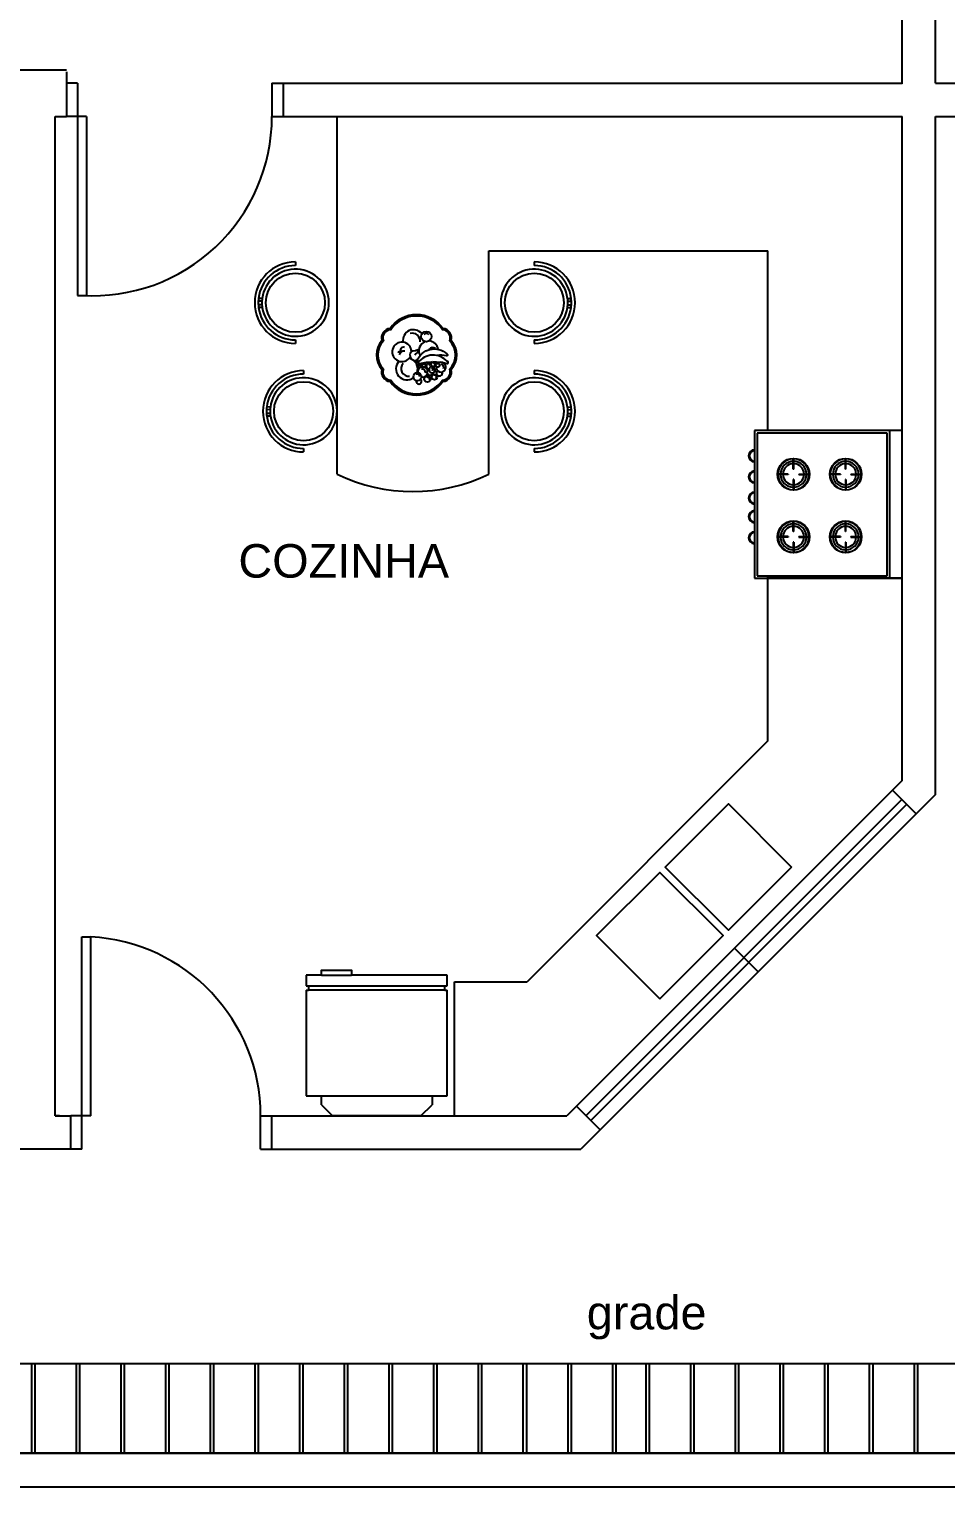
# Model space of a CAD drawing. Extents: x 130 to 509, y 87 to 225.
# Drawn here: x 339.68 to 343.78, y 135.58 to 142.11 of the extents above; entities that cross this region are included whole.
import ezdxf

# ---------------------------------------------------------------- set-up
doc = ezdxf.new("R2010")
doc.units = 0
doc.header["$LTSCALE"] = 7
for name, color, linetype in [('02', 2, 'CONTINUOUS'), ('03', 3, 'CONTINUOUS'), ('06', 6, 'CONTINUOUS'), ('20', 2, 'CONTINUOUS')]:
    doc.layers.add(name, color=color, linetype=linetype)
doc.styles.add('ARIAL', font='arial.ttf', dxfattribs={"height": 0.075})

msp = doc.modelspace()

# ---------------------------------------------------------------- linework, layer by layer
at = {"layer": '03'}
for p, q in [((343.5859, 138.6588), (342.1717, 137.2446)), ((343.6071, 138.6376), (342.1929, 137.2233))]:
    msp.add_line(p, q, dxfattribs=at)
at = {"layer": '06'}
for p, q in [((343.5864, 141.8613), (343.5864, 142.3969)), ((343.7364, 141.8641), (343.7364, 142.3996)), ((338.2064, 141.9241), (339.8464, 141.9241)), ((340.8164, 141.8641), (343.5864, 141.8641)), ((343.7364, 141.8641), (343.8784, 141.8641)), ((339.7964, 137.2441), (339.7964, 141.7141)), ((340.8164, 141.7141), (343.5864, 141.7141)), ((343.5864, 138.7441), (343.5864, 141.7141)), ((343.7364, 141.7141), (343.8784, 141.7141)), ((343.7364, 138.682), (343.7364, 141.7141)), ((343.5864, 138.7441), (343.5435, 138.7012)), ((343.5435, 138.7012), (343.6495, 138.5951)), ((343.6495, 138.5951), (343.5435, 138.7012)), ((343.7364, 138.682), (343.6495, 138.5951)), ((342.1293, 137.287), (342.0864, 137.2441)), ((342.1293, 137.287), (342.2353, 137.1809)), ((342.2353, 137.1809), (342.1293, 137.287)), ((339.8157, 137.2441), (339.7964, 137.2441)), ((339.8157, 137.2441), (339.8657, 137.2441)), ((339.8657, 137.0941), (339.8657, 137.2441)), ((340.7657, 137.0941), (340.7657, 137.2441)), ((340.7657, 137.2441), (342.0864, 137.2441)), ((342.2353, 137.1809), (342.1485, 137.0941)), ((339.8657, 137.0941), (339.2914, 137.0941)), ((340.7657, 137.0941), (342.1485, 137.0941))]:
    msp.add_line(p, q, dxfattribs=at)
at = {"layer": '20'}
for p, q in [((339.8464, 141.9141), (339.8464, 141.7141)), ((339.8464, 141.8641), (339.8464, 141.7141)), ((339.8964, 141.8641), (339.8464, 141.8641)), ((339.8964, 141.8641), (339.8964, 140.9141)), ((340.7664, 141.8641), (340.7664, 141.7141)), ((340.7664, 141.8641), (340.8164, 141.8641)), ((340.8164, 141.8641), (340.8164, 141.7141)), ((340.8164, 141.8641), (340.8664, 141.8641)), ((339.7964, 141.7141), (339.8464, 141.7141)), ((339.7964, 141.7141), (339.8464, 141.7141)), ((339.9364, 141.7141), (339.8464, 141.7141)), ((339.9364, 141.7141), (339.9364, 140.9141)), ((340.7664, 141.7141), (340.8164, 141.7141)), ((341.058, 140.1141), (341.058, 141.7141)), ((340.8715, 141.0638), (340.8715, 141.0478)), ((341.7368, 140.1141), (341.7368, 141.1141)), ((341.7368, 141.1141), (342.9864, 141.1141)), ((341.9406, 141.0638), (341.9406, 141.0478)), ((342.9864, 140.3094), (342.9864, 141.1141)), ((339.8964, 140.9141), (339.9364, 140.9141)), ((340.7216, 140.8884), (340.7052, 140.8887)), ((340.7218, 140.8716), (340.7055, 140.8719)), ((340.7227, 140.9004), (340.7063, 140.9007)), ((342.0895, 140.9004), (342.1058, 140.9007)), ((342.0903, 140.8716), (342.1066, 140.8719)), ((342.0905, 140.8884), (342.1069, 140.8887)), ((340.7231, 140.8596), (340.7067, 140.8599)), ((342.089, 140.8596), (342.1055, 140.8599)), ((340.8715, 140.7153), (340.8715, 140.6993)), ((341.9406, 140.7153), (341.9406, 140.6993)), ((340.9081, 140.5783), (340.9081, 140.5623)), ((341.9406, 140.5783), (341.9406, 140.5623)), ((340.7593, 140.4149), (340.743, 140.4151)), ((342.0895, 140.4149), (342.1058, 140.4151)), ((340.7583, 140.4029), (340.7419, 140.4032)), ((340.7585, 140.3861), (340.7422, 140.3864)), ((340.7598, 140.3741), (340.7433, 140.3743)), ((342.089, 140.3741), (342.1055, 140.3743)), ((342.0903, 140.3861), (342.1066, 140.3864)), ((342.0905, 140.4029), (342.1069, 140.4032)), ((342.9264, 140.3094), (342.9264, 140.2232)), ((343.5864, 140.3094), (342.9264, 140.3094)), ((343.5204, 140.2984), (342.9374, 140.2984)), ((342.9374, 140.2984), (342.9374, 139.6604)), ((343.5864, 140.3094), (342.9814, 140.3094)), ((343.5204, 139.6604), (343.5204, 140.2984)), ((343.5314, 139.6494), (343.5314, 140.3094)), ((343.5864, 139.6494), (343.5864, 140.3094)), ((340.9081, 140.2298), (340.9081, 140.2138)), ((341.9406, 140.2298), (341.9406, 140.2138)), ((342.9264, 140.2232), (342.9264, 140.1695)), ((342.9264, 140.1695), (342.9264, 140.1289)), ((342.9264, 140.1289), (342.9264, 140.0752)), ((343.077, 140.1152), (343.077, 140.113)), ((343.1017, 140.1376), (343.0995, 140.1376)), ((343.1017, 140.0905), (343.0995, 140.0905)), ((343.1242, 140.1152), (343.1242, 140.113)), ((343.3105, 140.1152), (343.3105, 140.113)), ((343.3352, 140.1376), (343.333, 140.1376)), ((343.3352, 140.0905), (343.333, 140.0905)), ((343.3577, 140.1152), (343.3577, 140.113)), ((342.9264, 140.0752), (342.9264, 140.0347)), ((342.9264, 140.0347), (342.9264, 139.9809)), ((342.9264, 139.9809), (342.9264, 139.9513)), ((342.9264, 139.9513), (342.9264, 139.8976)), ((342.9264, 139.8976), (342.9264, 139.857)), ((342.9264, 139.857), (342.9264, 139.8033)), ((343.077, 139.835), (343.077, 139.8328)), ((343.1017, 139.8575), (343.0995, 139.8575)), ((343.1242, 139.835), (343.1242, 139.8328)), ((343.3105, 139.835), (343.3105, 139.8328)), ((343.3352, 139.8575), (343.333, 139.8575)), ((343.3577, 139.835), (343.3577, 139.8328)), ((342.9264, 139.8033), (342.9264, 139.6494)), ((343.1017, 139.8103), (343.0995, 139.8103)), ((343.3352, 139.8103), (343.333, 139.8103)), ((342.9264, 139.6494), (343.5864, 139.6494)), ((342.9374, 139.6604), (343.5204, 139.6604)), ((343.5864, 139.6494), (342.9814, 139.6494)), ((342.9864, 138.9219), (342.9864, 139.6494)), ((342.9864, 138.9219), (341.9086, 137.8441)), ((343.5435, 138.7012), (342.1293, 137.287)), ((343.6495, 138.5951), (342.2353, 137.1809)), ((339.7964, 137.2441), (339.7964, 138.4441)), ((339.9157, 137.0941), (339.9157, 138.0441)), ((339.9157, 138.0441), (339.9557, 138.0441)), ((339.9557, 137.2441), (339.9557, 138.0441)), ((342.8364, 137.9941), (342.9424, 137.888)), ((340.9878, 137.8737), (340.9203, 137.8737)), ((340.9203, 137.8737), (340.9203, 137.8262)), ((340.9878, 137.8737), (341.1228, 137.8737)), ((341.5503, 137.8737), (341.1228, 137.8737)), ((341.5503, 137.8262), (341.5503, 137.8737)), ((340.9203, 137.8062), (340.9203, 137.3337)), ((340.9303, 137.8262), (341.5403, 137.8262)), ((340.9303, 137.8262), (340.9303, 137.8062)), ((341.5403, 137.8062), (340.9303, 137.8062)), ((341.5403, 137.8062), (341.5403, 137.8262)), ((341.5503, 137.3337), (341.5503, 137.8062)), ((341.5838, 137.2441), (341.5838, 137.8441)), ((341.5838, 137.8441), (341.9086, 137.8441)), ((340.9203, 137.3337), (340.9878, 137.3337)), ((340.9878, 137.2937), (340.9878, 137.3337)), ((340.9878, 137.2937), (341.0378, 137.2437)), ((341.4328, 137.2437), (341.4828, 137.2937)), ((341.4828, 137.3337), (341.4828, 137.2937)), ((339.7964, 137.2441), (339.8657, 137.2441)), ((339.9557, 137.2441), (339.8657, 137.2441)), ((340.7157, 137.2441), (340.7657, 137.2441)), ((340.7157, 137.0941), (340.7157, 137.2441)), ((341.4328, 137.2437), (341.0378, 137.2437)), ((339.9157, 137.0941), (339.8657, 137.0941)), ((340.7157, 137.0941), (340.7657, 137.0941)), ((346.7364, 136.1341), (338.3564, 136.1341)), ((339.6914, 135.7341), (339.6914, 136.1341)), ((339.7064, 135.7341), (339.7064, 136.1341)), ((339.8914, 135.7341), (339.8914, 136.1341)), ((339.9064, 135.7341), (339.9064, 136.1341)), ((340.0914, 135.7341), (340.0914, 136.1341)), ((340.1064, 135.7341), (340.1064, 136.1341)), ((340.2914, 135.7341), (340.2914, 136.1341)), ((340.3064, 135.7341), (340.3064, 136.1341)), ((340.4914, 135.7341), (340.4914, 136.1341)), ((340.5064, 135.7341), (340.5064, 136.1341)), ((340.6914, 135.7341), (340.6914, 136.1341)), ((340.7064, 135.7341), (340.7064, 136.1341)), ((340.8914, 135.7341), (340.8914, 136.1341)), ((340.9064, 135.7341), (340.9064, 136.1341)), ((341.0914, 135.7341), (341.0914, 136.1341)), ((341.1064, 135.7341), (341.1064, 136.1341)), ((341.2914, 135.7341), (341.2914, 136.1341)), ((341.3064, 135.7341), (341.3064, 136.1341)), ((341.4914, 135.7341), (341.4914, 136.1341)), ((341.5064, 135.7341), (341.5064, 136.1341)), ((341.6914, 135.7341), (341.6914, 136.1341)), ((341.7064, 135.7341), (341.7064, 136.1341)), ((341.8914, 135.7341), (341.8914, 136.1341)), ((341.9064, 135.7341), (341.9064, 136.1341)), ((342.0914, 135.7341), (342.0914, 136.1341)), ((342.1064, 135.7341), (342.1064, 136.1341)), ((342.2914, 135.7341), (342.2914, 136.1341)), ((342.3064, 135.7341), (342.3064, 136.1341)), ((342.4414, 135.7341), (342.4414, 136.1341)), ((342.4564, 135.7341), (342.4564, 136.1341)), ((342.6414, 135.7341), (342.6414, 136.1341)), ((342.6564, 135.7341), (342.6564, 136.1341)), ((342.8414, 135.7341), (342.8414, 136.1341)), ((342.8564, 135.7341), (342.8564, 136.1341)), ((343.0414, 135.7341), (343.0414, 136.1341)), ((343.0564, 135.7341), (343.0564, 136.1341)), ((343.2414, 135.7341), (343.2414, 136.1341)), ((343.2564, 135.7341), (343.2564, 136.1341)), ((343.4414, 135.7341), (343.4414, 136.1341)), ((343.4564, 135.7341), (343.4564, 136.1341)), ((343.6414, 135.7341), (343.6414, 136.1341)), ((343.6564, 135.7341), (343.6564, 136.1341)), ((323.8064, 135.7341), (348.5564, 135.7341)), ((348.5564, 135.7341), (338.3564, 135.7341)), ((323.6564, 135.5841), (348.7064, 135.5841))]:
    msp.add_line(p, q, dxfattribs=at)
for points in [[(341.2584, 140.5835, 0.464622), (341.2948, 140.529, 0.515229), (341.5324, 140.529, 0.464622), (341.5688, 140.5835, 0.385564), (341.5688, 140.7121, 0.464622), (341.5324, 140.7666, 0.515229), (341.2948, 140.7666, 0.464622), (341.2584, 140.7121, 0.385564)], [(341.2652, 140.585, 0.514772), (341.2981, 140.5348, 0.527868), (341.5291, 140.5348, 0.514772), (341.562, 140.585, 0.408), (341.562, 140.7106, 0.514772), (341.5291, 140.7609, 0.527868), (341.2981, 140.7609, 0.514772), (341.2652, 140.7106, 0.408)], [(341.5498, 140.6201, 0.466248), (341.421, 140.6141, 1.2349), (341.429, 140.6101, -0.107322), (341.5465, 140.6108, 1.512351)]]:
    msp.add_lwpolyline(points, format="xyb", close=True, dxfattribs=at)
for points in [[(341.4375, 140.7418, 0.800509), (341.3536, 140.7048, 0.800509)], [(341.3979, 140.667, 1.061423), (341.4178, 140.6264, 1.061423)], [(341.421, 140.6141, -0.907273), (341.4156, 140.6209, -0.543155), (341.5488, 140.6522, -1.038224), (341.5474, 140.644, 0.085615), (341.5053, 140.6454, 0.085615)]]:
    msp.add_lwpolyline(points, format="xyb", dxfattribs=at)
for points in [[(343.0995, 140.1376), (343.0995, 140.1832)], [(343.1017, 140.1376), (343.1017, 140.1832)], [(343.333, 140.1376), (343.333, 140.1832)], [(343.3352, 140.1376), (343.3352, 140.1832)], [(343.077, 140.1152), (343.0315, 140.1152)], [(343.077, 140.113), (343.0315, 140.113)], [(343.0995, 140.0905), (343.0995, 140.0449)], [(343.1017, 140.0905), (343.1017, 140.0449)], [(343.1242, 140.1152), (343.1697, 140.1152)], [(343.1242, 140.113), (343.1697, 140.113)], [(343.3105, 140.1152), (343.265, 140.1152)], [(343.3105, 140.113), (343.265, 140.113)], [(343.333, 140.0905), (343.333, 140.0449)], [(343.3352, 140.0905), (343.3352, 140.0449)], [(343.3577, 140.1152), (343.4032, 140.1152)], [(343.3577, 140.113), (343.4032, 140.113)], [(343.0995, 139.8575), (343.0995, 139.903)], [(343.1017, 139.8575), (343.1017, 139.903)], [(343.333, 139.8575), (343.333, 139.903)], [(343.3352, 139.8575), (343.3352, 139.903)], [(343.077, 139.835), (343.0315, 139.835)], [(343.077, 139.8328), (343.0315, 139.8328)], [(343.1242, 139.835), (343.1697, 139.835)], [(343.1242, 139.8328), (343.1697, 139.8328)], [(343.3105, 139.835), (343.265, 139.835)], [(343.3105, 139.8328), (343.265, 139.8328)], [(343.3577, 139.835), (343.4032, 139.835)], [(343.3577, 139.8328), (343.4032, 139.8328)], [(343.0995, 139.8103), (343.0995, 139.7648)], [(343.1017, 139.8103), (343.1017, 139.7648)], [(343.333, 139.8103), (343.333, 139.7648)], [(343.3352, 139.8103), (343.3352, 139.7648)], [(340.9878, 137.8737), (340.9878, 137.8962), (341.1228, 137.8962), (341.1228, 137.8737)], [(340.9203, 137.8262), (340.9303, 137.8262)], [(340.9203, 137.8062), (340.9303, 137.8062)], [(341.5403, 137.8262), (341.5503, 137.8262)], [(341.5403, 137.8062), (341.5503, 137.8062)], [(340.9878, 137.3337), (341.4828, 137.3337)], [(341.4828, 137.3337), (341.5503, 137.3337)]]:
    msp.add_lwpolyline(points, dxfattribs=at)
for points in [[(343.0918, 138.3569), (342.809, 138.074), (342.5262, 138.3569), (342.809, 138.6397)], [(342.5025, 137.7675), (342.7853, 138.0503), (342.5025, 138.3332), (342.2196, 138.0503)]]:
    msp.add_lwpolyline(points, close=True, dxfattribs=at)
for centre, radius in [((340.8715, 140.8816), 0.1323), ((341.9406, 140.8816), 0.1323), ((341.4574, 140.7303), 0.0231), ((341.4286, 140.5996), 0.00769), ((341.4467, 140.6026), 0.0087), ((341.5081, 140.6015), 0.00834), ((341.4173, 140.5506), 0.018), ((341.4623, 140.54), 0.0139), ((341.4936, 140.5487), 0.0122), ((340.9081, 140.396), 0.1323), ((341.9406, 140.396), 0.1323), ((343.1006, 140.1141), 0.0712), ((343.3341, 140.1141), 0.0712), ((343.1006, 139.8339), 0.0712), ((343.3341, 139.8339), 0.0712)]:
    msp.add_circle(centre, radius, dxfattribs=at)
for centre, radius, start, end in [((339.964, 141.7151), 0.8024, 266.59898, 359.92961), ((340.8715, 140.8816), 0.1822, 90, 270), ((341.9406, 140.8816), 0.1822, 270, 90), ((340.8715, 140.8816), 0.1662, 90, 173.40576), ((340.8715, 140.8816), 0.15, 188.42943, 172.79775), ((341.9406, 140.8816), 0.15, 7.20225, 351.57057), ((341.9406, 140.8816), 0.1662, 6.59424, 90), ((340.8715, 140.8816), 0.1662, 177.55014, 183.33769), ((340.8715, 140.8816), 0.1662, 173.40576, 177.55014), ((340.8715, 140.8816), 0.1662, 183.33769, 187.50038), ((340.8715, 140.8816), 0.15, 177.3933, 183.80888), ((340.8715, 140.8816), 0.15, 172.79775, 177.3933), ((340.8715, 140.8816), 0.15, 183.80888, 188.42943), ((341.9406, 140.8816), 0.15, 351.57057, 356.19112), ((341.9406, 140.8816), 0.15, 2.6067, 7.20225), ((341.9406, 140.8816), 0.15, 356.19112, 2.6067), ((341.9406, 140.8816), 0.1662, 352.49962, 356.66231), ((341.9406, 140.8816), 0.1662, 2.44986, 6.59424), ((341.9406, 140.8816), 0.1662, 356.66231, 2.44986), ((340.8715, 140.8816), 0.1662, 187.50038, 270), ((341.9406, 140.8816), 0.1662, 270, 352.49962), ((341.3937, 140.7086), 0.0368, 357.3787, 103.70472), ((341.4564, 140.7298), 0.0142, 34.03854, 134.15495), ((341.3475, 140.6617), 0.0435, 0.87682, 329.48454), ((341.3541, 140.6687), 0.0134, 65.43454, 220.79787), ((341.357, 140.6458), 0.0193, 78.19443, 132.39058), ((341.3997, 140.7139), 0.047, 258.79613, 302.08065), ((341.4066, 140.6461), 0.0226, 37.29965, 79.08559), ((341.4675, 140.667), 0.0435, 110.30689, 209.48263), ((341.4225, 140.7046), 0.0232, 359.90159, 15.7922), ((341.3997, 140.7139), 0.047, 348.55614, 355.18353), ((341.4675, 140.667), 0.0435, 7.72115, 87.80463), ((341.4869, 140.6586), 0.0222, 57.5119, 142.49414), ((341.3701, 140.5852), 0.0487, 134.72604, 307.49419), ((341.3478, 140.704), 0.0442, 245.28115, 265.03929), ((341.4191, 140.593), 0.1007, 138.25041, 146.2914), ((341.3771, 140.5863), 0.0331, 134.82654, 279.05217), ((341.3701, 140.5852), 0.0487, 340.01266, 78.20972), ((341.4236, 140.6406), 0.0193, 86.96054, 162.12374), ((341.4282, 140.5997), 0.00365, 355.63188, 138.72184), ((341.4066, 140.6461), 0.0226, 357.28889, 0.53185), ((341.4465, 140.6006), 0.00651, 7.59487, 131.312), ((341.4693, 140.5974), 0.0122, 351.21602, 272.07985), ((341.4691, 140.5984), 0.00655, 1.19616, 109.44124), ((341.4882, 140.6072), 0.0103, 112.60289, 187.93048), ((341.4882, 140.6072), 0.0103, 227.04818, 67.84089), ((341.4886, 140.6065), 0.00676, 359.85407, 122.69084), ((341.5229, 140.5931), 0.0218, 170.82889, 130.24427), ((341.5211, 140.5912), 0.0143, 344.29821, 79.73854), ((340.9081, 140.396), 0.1822, 90, 270), ((340.9081, 140.396), 0.1662, 90, 173.40576), ((340.9081, 140.396), 0.15, 188.42943, 172.79775), ((341.4146, 140.5484), 0.0141, 9.15311, 106.86224), ((341.424, 140.5296), 0.0122, 162.05467, 53.59476), ((341.4414, 140.5713), 0.0224, 20.48948, 187.17045), ((341.4395, 140.5715), 0.0135, 344.27109, 108.30399), ((341.4414, 140.5713), 0.0224, 253.8735, 339.6021), ((341.4616, 140.5374), 0.0106, 5.41456, 100.37974), ((341.474, 140.5713), 0.0139, 108.35116, 325.43597), ((341.4832, 140.5817), 0.0139, 54.06121, 337.23875), ((341.4796, 140.5825), 0.00771, 312.18228, 88.94855), ((341.4946, 140.5662), 0.00962, 169.6672, 225.17423), ((341.4991, 140.5899), 0.00834, 80.85417, 302.47884), ((341.4951, 140.5497), 0.00769, 313.25153, 111.32566), ((341.503, 140.5797), 0.00769, 159.97092, 329.79484), ((341.4946, 140.5662), 0.00962, 79.42676, 83.14222), ((341.4946, 140.5662), 0.00962, 308.34475, 37.02843), ((341.5163, 140.5678), 0.0139, 162.56055, 165.41571), ((341.5163, 140.5678), 0.0139, 203.00277, 19.03205), ((341.9406, 140.396), 0.15, 7.20225, 351.57057), ((341.9406, 140.396), 0.1822, 270, 90), ((341.9406, 140.396), 0.1662, 6.59424, 90), ((340.9081, 140.396), 0.1662, 173.40576, 177.55014), ((340.9081, 140.396), 0.15, 172.79775, 177.3933), ((341.9406, 140.396), 0.15, 2.6067, 7.20225), ((341.9406, 140.396), 0.1662, 2.44986, 6.59424), ((340.9081, 140.396), 0.1662, 177.55014, 183.33769), ((340.9081, 140.396), 0.1662, 183.33769, 187.50038), ((340.9081, 140.396), 0.1662, 187.50038, 270), ((340.9081, 140.396), 0.15, 177.3933, 183.80888), ((340.9081, 140.396), 0.15, 183.80888, 188.42943), ((341.9406, 140.396), 0.1662, 270, 352.49962), ((341.9406, 140.396), 0.15, 351.57057, 356.19112), ((341.9406, 140.396), 0.15, 356.19112, 2.6067), ((341.9406, 140.396), 0.1662, 352.49962, 356.66231), ((341.9406, 140.396), 0.1662, 356.66231, 2.44986), ((342.9264, 140.1964), 0.0269, 90, 270), ((342.9264, 140.1964), 0.0236, 90, 270), ((343.1006, 140.1141), 0.0691, 90.91173, 179.08827), ((343.1006, 140.1141), 0.0581, 91.08404, 178.91596), ((343.1006, 140.1141), 0.0471, 91.33702, 178.66298), ((343.1006, 140.1141), 0.0691, 0.91173, 89.08827), ((343.1006, 140.1141), 0.0581, 1.08404, 88.91596), ((343.1006, 140.1141), 0.0471, 1.33702, 88.66298), ((343.3341, 140.1141), 0.0691, 90.91173, 179.08827), ((343.3341, 140.1141), 0.0581, 91.08404, 178.91596), ((343.3341, 140.1141), 0.0471, 91.33702, 178.66298), ((343.3341, 140.1141), 0.0691, 0.91173, 89.08827), ((343.3341, 140.1141), 0.0581, 1.08404, 88.91596), ((343.3341, 140.1141), 0.0471, 1.33702, 88.66298), ((341.3974, 140.8235), 0.7865, 244.43514, 295.56486), ((342.9264, 140.1021), 0.0269, 90, 270), ((342.9264, 140.1021), 0.0236, 90, 270), ((343.1006, 140.1141), 0.0691, 180.91173, 269.08827), ((343.1006, 140.1141), 0.0581, 181.08404, 268.91596), ((343.1006, 140.1141), 0.0471, 181.33702, 268.66298), ((343.1006, 140.1141), 0.0471, 271.33702, 358.66298), ((343.1006, 140.1141), 0.0581, 271.08404, 358.91596), ((343.1006, 140.1141), 0.0691, 270.91173, 359.08827), ((343.3341, 140.1141), 0.0691, 180.91173, 269.08827), ((343.3341, 140.1141), 0.0581, 181.08404, 268.91596), ((343.3341, 140.1141), 0.0471, 181.33702, 268.66298), ((343.3341, 140.1141), 0.0691, 270.91173, 359.08827), ((343.3341, 140.1141), 0.0581, 271.08404, 358.91596), ((343.3341, 140.1141), 0.0471, 271.33702, 358.66298), ((342.9264, 140.0078), 0.0269, 90, 270), ((342.9264, 140.0078), 0.0236, 90, 270), ((342.9264, 139.9244), 0.0269, 90, 270), ((342.9264, 139.9244), 0.0236, 90, 270), ((343.1006, 139.8339), 0.0691, 90.91173, 179.08827), ((343.1006, 139.8339), 0.0581, 91.08404, 178.91596), ((343.1006, 139.8339), 0.0691, 0.91173, 89.08827), ((343.1006, 139.8339), 0.0581, 1.08404, 88.91596), ((343.3341, 139.8339), 0.0691, 90.91173, 179.08827), ((343.3341, 139.8339), 0.0581, 91.08404, 178.91596), ((343.3341, 139.8339), 0.0691, 0.91173, 89.08827), ((343.3341, 139.8339), 0.0581, 1.08404, 88.91596), ((342.9264, 139.8301), 0.0269, 90, 270), ((342.9264, 139.8301), 0.0236, 90, 270), ((343.1006, 139.8339), 0.0691, 180.91173, 269.08827), ((343.1006, 139.8339), 0.0581, 181.08404, 268.91596), ((343.1006, 139.8339), 0.0471, 91.33702, 178.66298), ((343.1006, 139.8339), 0.0471, 181.33702, 268.66298), ((343.1006, 139.8339), 0.0471, 1.33702, 88.66298), ((343.1006, 139.8339), 0.0471, 271.33702, 358.66298), ((343.1006, 139.8339), 0.0581, 271.08404, 358.91596), ((343.1006, 139.8339), 0.0691, 270.91173, 359.08827), ((343.3341, 139.8339), 0.0691, 180.91173, 269.08827), ((343.3341, 139.8339), 0.0581, 181.08404, 268.91596), ((343.3341, 139.8339), 0.0471, 91.33702, 178.66298), ((343.3341, 139.8339), 0.0471, 181.33702, 268.66298), ((343.3341, 139.8339), 0.0471, 1.33702, 88.66298), ((343.3341, 139.8339), 0.0581, 271.08404, 358.91596), ((343.3341, 139.8339), 0.0691, 270.91173, 359.08827), ((343.3341, 139.8339), 0.0471, 271.33702, 358.66298), ((339.9139, 137.2433), 0.8019, 0.05524, 87.00716)]:
    msp.add_arc(centre, radius, start, end, dxfattribs=at)

# ---------------------------------------------------------------- texts
at = {"layer": '02', "style": 'ARIAL'}
for s, p in [('COZINHA', (340.6163, 139.6516)), ('grade', (342.1755, 136.2885))]:
    msp.add_text(s, height=0.15, dxfattribs=at).set_placement(p)

doc.saveas('drawing.dxf')
